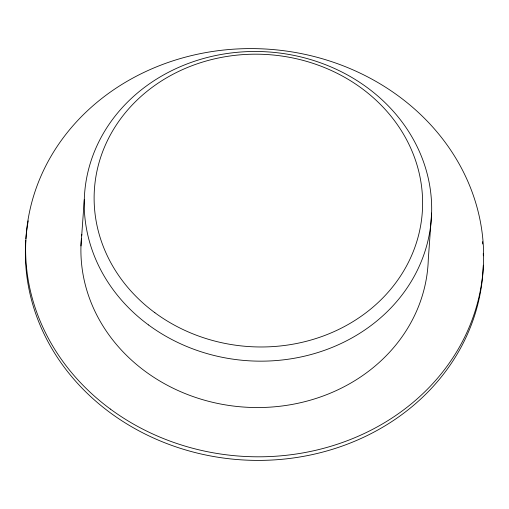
<?xml version="1.0" encoding="UTF-8"?>
<svg xmlns="http://www.w3.org/2000/svg" width="509" height="509" viewBox="0 0 509 509"><rect width="100%" height="100%" fill="white"/><g stroke="black" fill="none" stroke-linecap="round" stroke-linejoin="round"><path stroke-width="0.76" d="M80.963 245.942L84.29 199.56M431.619 213.086L428.292 259.469A173.823 154.736 4.1 0 1 245.993 407.206A173.823 154.736 4.1 0 1 81.357 238.944M483.296 265.208A229.126 203.969 4.1 0 1 244.212 460.021A229.126 203.969 4.1 0 1 25.8 240.324M25.914 238.759A229.126 203.969 4.1 0 1 28.218 220.842M482.481 241.648A229.126 203.969 4.1 0 1 482.697 243.996M483.27 253.431A229.126 203.969 4.1 0 1 483.334 255.792M81.644 235.839A173.823 154.736 4.1 0 1 81.815 234.286M110.351 409.051A229.126 203.969 4.1 0 0 480.782 288.158A229.126 203.969 4.1 0 0 172.755 60.902A229.126 203.969 4.1 0 0 110.351 409.051M148.501 324.933A173.823 154.736 4.1 0 0 429.52 233.217A173.823 154.736 4.1 0 0 195.838 60.819A173.823 154.736 4.1 0 0 148.501 324.933M154.882 312.717A164.337 146.299 4.1 0 0 420.574 226.009A164.337 146.299 4.1 0 0 199.643 63.008A164.337 146.299 4.1 0 0 154.882 312.717"/></g></svg>
